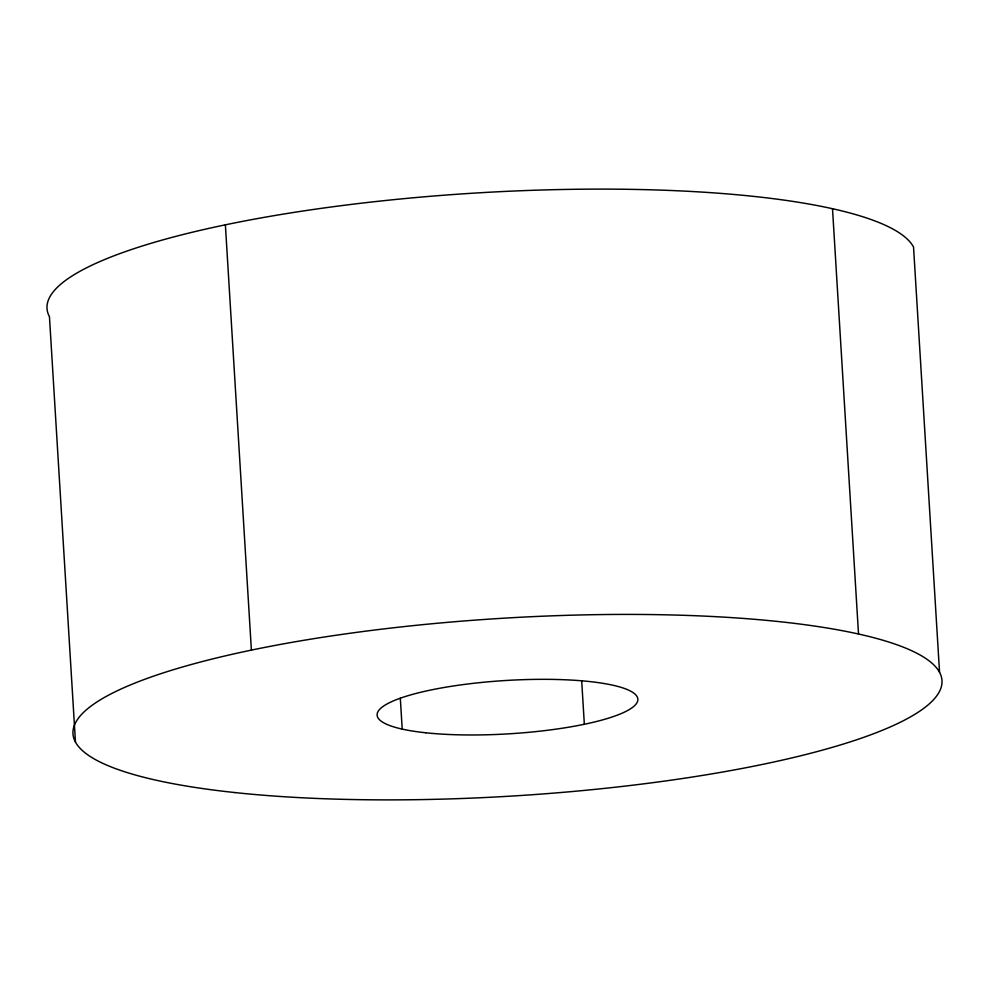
<?xml version="1.0" encoding="UTF-8"?>
<svg xmlns="http://www.w3.org/2000/svg" width="989" height="989" viewBox="0 0 989 989"><rect width="100%" height="100%" fill="white"/><g stroke="black" fill="none" stroke-linecap="round" stroke-linejoin="round"><path stroke-width="1.48" d="M939.55 672.335L913.539 247.027A435.296 89.01 -3.5 0 0 435.197 195.896A435.296 89.01 -3.5 0 0 49.45 316.665L75.461 741.973M832.503 208.716L858.514 634.023M581.705 681.112L584.338 724.257M400.322 698.271L402.202 729.091M225.381 224.824L251.391 650.119M234.739 792.548A435.296 89.01 -3.5 0 0 936.806 695.761A435.296 89.01 -3.5 0 0 350.959 633.133A435.296 89.01 -3.5 0 0 234.739 792.548M425.678 732.775A130.585 26.703 -3.5 0 0 636.298 703.735A130.585 26.703 -3.5 0 0 460.54 684.944A130.585 26.703 -3.5 0 0 425.678 732.775"/></g></svg>
